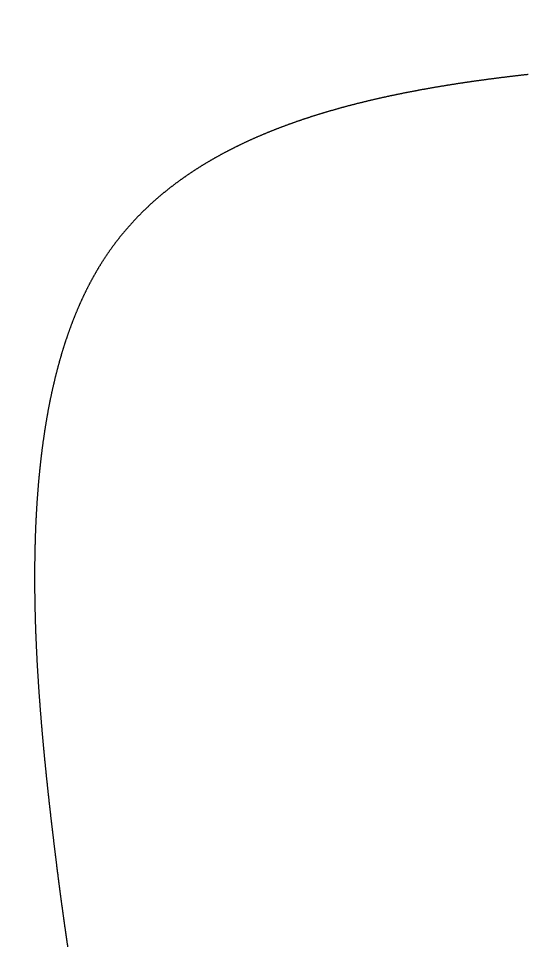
# Model space of a CAD drawing. Header units: millimetres. Extents: x 88 to 97873, y 32 to 55088.
# Drawn here: x 48951.862 to 48953.727, y 5020.804 to 5024.207 of the extents above; entities that cross this region are included whole.
import ezdxf

# ---------------------------------------------------------------- set-up
doc = ezdxf.new("R2010")
doc.units = ezdxf.units.MM
doc.header["$LTSCALE"] = 0.3

msp = doc.modelspace()

# ---------------------------------------------------------------- linework, layer by layer
msp.add_lwpolyline([(48953.7294, 5024.0016), (48953.7271, 5024.0013), (48953.7248, 5024.0011), (48953.7225, 5024.0008), (48953.7201, 5024.0006), (48953.7178, 5024.0003), (48953.7155, 5024), (48953.7132, 5023.9998), (48953.7109, 5023.9995), (48953.7085, 5023.9992), (48953.7062, 5023.999), (48953.7039, 5023.9987), (48953.7016, 5023.9985), (48953.6993, 5023.9982), (48953.697, 5023.9979), (48953.6946, 5023.9977), (48953.6923, 5023.9974), (48953.69, 5023.9971), (48953.6877, 5023.9968), (48953.6854, 5023.9966), (48953.6831, 5023.9963), (48953.6808, 5023.996), (48953.6784, 5023.9958), (48953.6761, 5023.9955), (48953.6738, 5023.9952), (48953.6715, 5023.9949), (48953.6692, 5023.9947), (48953.6669, 5023.9944), (48953.6646, 5023.9941), (48953.6623, 5023.9938), (48953.66, 5023.9936), (48953.6577, 5023.9933), (48953.6554, 5023.993), (48953.6531, 5023.9927), (48953.6507, 5023.9924), (48953.6484, 5023.9922), (48953.6461, 5023.9919), (48953.6438, 5023.9916), (48953.6415, 5023.9913), (48953.6392, 5023.991), (48953.6369, 5023.9907), (48953.6346, 5023.9905), (48953.6323, 5023.9902), (48953.63, 5023.9899), (48953.6277, 5023.9896), (48953.6254, 5023.9893), (48953.6231, 5023.989), (48953.6208, 5023.9887), (48953.6185, 5023.9884), (48953.6162, 5023.9881), (48953.6139, 5023.9878), (48953.6117, 5023.9875), (48953.6094, 5023.9873), (48953.6071, 5023.987), (48953.6048, 5023.9867), (48953.6025, 5023.9864), (48953.6002, 5023.9861), (48953.5979, 5023.9858), (48953.5956, 5023.9855), (48953.5933, 5023.9852), (48953.591, 5023.9849), (48953.5887, 5023.9846), (48953.5865, 5023.9843), (48953.5842, 5023.984), (48953.5819, 5023.9837), (48953.5796, 5023.9834), (48953.5773, 5023.983), (48953.575, 5023.9827), (48953.5727, 5023.9824), (48953.5705, 5023.9821), (48953.5682, 5023.9818), (48953.5659, 5023.9815), (48953.5636, 5023.9812), (48953.5613, 5023.9809), (48953.559, 5023.9806), (48953.5568, 5023.9803), (48953.5545, 5023.9799), (48953.5522, 5023.9796), (48953.5499, 5023.9793), (48953.5477, 5023.979), (48953.5454, 5023.9787), (48953.5431, 5023.9784), (48953.5408, 5023.978), (48953.5386, 5023.9777), (48953.5363, 5023.9774), (48953.534, 5023.9771), (48953.5317, 5023.9768), (48953.5295, 5023.9764), (48953.5272, 5023.9761), (48953.5249, 5023.9758), (48953.5227, 5023.9755), (48953.5204, 5023.9751), (48953.5181, 5023.9748), (48953.5159, 5023.9745), (48953.5136, 5023.9742), (48953.5113, 5023.9738), (48953.5091, 5023.9735), (48953.5068, 5023.9732), (48953.5045, 5023.9728), (48953.5023, 5023.9725), (48953.5, 5023.9722), (48953.4978, 5023.9718), (48953.4955, 5023.9715), (48953.4932, 5023.9712), (48953.491, 5023.9708), (48953.4887, 5023.9705), (48953.4865, 5023.9701), (48953.4842, 5023.9698), (48953.482, 5023.9695), (48953.4797, 5023.9691), (48953.4774, 5023.9688), (48953.4752, 5023.9684), (48953.4729, 5023.9681), (48953.4707, 5023.9677), (48953.4684, 5023.9674), (48953.4662, 5023.967), (48953.4639, 5023.9667), (48953.4617, 5023.9663), (48953.4594, 5023.966), (48953.4572, 5023.9656), (48953.4549, 5023.9653), (48953.4527, 5023.9649), (48953.4505, 5023.9646), (48953.4482, 5023.9642), (48953.446, 5023.9639), (48953.4437, 5023.9635), (48953.4415, 5023.9632), (48953.4392, 5023.9628), (48953.437, 5023.9624), (48953.4348, 5023.9621), (48953.4325, 5023.9617), (48953.4303, 5023.9614), (48953.4281, 5023.961), (48953.4258, 5023.9606), (48953.4236, 5023.9603), (48953.4214, 5023.9599), (48953.4191, 5023.9595), (48953.4169, 5023.9592), (48953.4147, 5023.9588), (48953.4124, 5023.9584), (48953.4102, 5023.9581), (48953.408, 5023.9577), (48953.4057, 5023.9573), (48953.4035, 5023.9569), (48953.4013, 5023.9566), (48953.3991, 5023.9562), (48953.3968, 5023.9558), (48953.3946, 5023.9554), (48953.3924, 5023.9551), (48953.3902, 5023.9547), (48953.3879, 5023.9543), (48953.3857, 5023.9539), (48953.3835, 5023.9535), (48953.3813, 5023.9532), (48953.3791, 5023.9528), (48953.3768, 5023.9524), (48953.3746, 5023.952), (48953.3724, 5023.9516), (48953.3702, 5023.9512), (48953.368, 5023.9508), (48953.3658, 5023.9504), (48953.3636, 5023.9501), (48953.3614, 5023.9497), (48953.3591, 5023.9493), (48953.3569, 5023.9489), (48953.3547, 5023.9485), (48953.3525, 5023.9481), (48953.3503, 5023.9477), (48953.3481, 5023.9473), (48953.3459, 5023.9469), (48953.3437, 5023.9465), (48953.3415, 5023.9461), (48953.3393, 5023.9457), (48953.3371, 5023.9453), (48953.3349, 5023.9449), (48953.3327, 5023.9445), (48953.3305, 5023.9441), (48953.3283, 5023.9437), (48953.3261, 5023.9432), (48953.3239, 5023.9428), (48953.3217, 5023.9424), (48953.3195, 5023.942), (48953.3173, 5023.9416), (48953.3151, 5023.9412), (48953.3129, 5023.9408), (48953.3107, 5023.9404), (48953.3086, 5023.9399), (48953.3064, 5023.9395), (48953.3042, 5023.9391), (48953.302, 5023.9387), (48953.2998, 5023.9383), (48953.2976, 5023.9378), (48953.2954, 5023.9374), (48953.2933, 5023.937), (48953.2911, 5023.9366), (48953.2889, 5023.9361), (48953.2867, 5023.9357), (48953.2845, 5023.9353), (48953.2824, 5023.9349), (48953.2802, 5023.9344), (48953.278, 5023.934), (48953.2758, 5023.9336), (48953.2737, 5023.9331), (48953.2715, 5023.9327), (48953.2693, 5023.9323), (48953.2672, 5023.9318), (48953.265, 5023.9314), (48953.2628, 5023.9309), (48953.2606, 5023.9305), (48953.2585, 5023.9301), (48953.2563, 5023.9296), (48953.2541, 5023.9292), (48953.252, 5023.9287), (48953.2498, 5023.9283), (48953.2477, 5023.9278), (48953.2455, 5023.9274), (48953.2433, 5023.9269), (48953.2412, 5023.9265), (48953.239, 5023.926), (48953.2369, 5023.9256), (48953.2347, 5023.9251), (48953.2326, 5023.9247), (48953.2304, 5023.9242), (48953.2283, 5023.9238), (48953.2261, 5023.9233), (48953.2239, 5023.9229), (48953.2218, 5023.9224), (48953.2197, 5023.9219), (48953.2175, 5023.9215), (48953.2154, 5023.921), (48953.2132, 5023.9205), (48953.2111, 5023.9201), (48953.2089, 5023.9196), (48953.2068, 5023.9191), (48953.2046, 5023.9187), (48953.2025, 5023.9182), (48953.2004, 5023.9177), (48953.1982, 5023.9173), (48953.1961, 5023.9168), (48953.194, 5023.9163), (48953.1918, 5023.9158), (48953.1897, 5023.9154), (48953.1876, 5023.9149), (48953.1854, 5023.9144), (48953.1833, 5023.9139), (48953.1812, 5023.9134), (48953.179, 5023.913), (48953.1769, 5023.9125), (48953.1748, 5023.912), (48953.1727, 5023.9115), (48953.1705, 5023.911), (48953.1684, 5023.9105), (48953.1663, 5023.91), (48953.1642, 5023.9095), (48953.162, 5023.909), (48953.1599, 5023.9086), (48953.1578, 5023.9081), (48953.1557, 5023.9076), (48953.1536, 5023.9071), (48953.1515, 5023.9066), (48953.1494, 5023.9061), (48953.1472, 5023.9056), (48953.1451, 5023.9051), (48953.143, 5023.9046), (48953.1409, 5023.9041), (48953.1388, 5023.9035), (48953.1367, 5023.903), (48953.1346, 5023.9025), (48953.1325, 5023.902), (48953.1304, 5023.9015), (48953.1283, 5023.901), (48953.1262, 5023.9005), (48953.1241, 5023.9), (48953.122, 5023.8995), (48953.1199, 5023.8989), (48953.1178, 5023.8984), (48953.1157, 5023.8979), (48953.1136, 5023.8974), (48953.1115, 5023.8969), (48953.1094, 5023.8963), (48953.1073, 5023.8958), (48953.1053, 5023.8953), (48953.1032, 5023.8948), (48953.1011, 5023.8942), (48953.099, 5023.8937), (48953.0969, 5023.8932), (48953.0948, 5023.8926), (48953.0927, 5023.8921), (48953.0907, 5023.8916), (48953.0886, 5023.891), (48953.0865, 5023.8905), (48953.0844, 5023.89), (48953.0824, 5023.8894), (48953.0803, 5023.8889), (48953.0782, 5023.8883), (48953.0761, 5023.8878), (48953.0741, 5023.8873), (48953.072, 5023.8867), (48953.0699, 5023.8862), (48953.0679, 5023.8856), (48953.0658, 5023.8851), (48953.0637, 5023.8845), (48953.0617, 5023.884), (48953.0596, 5023.8834), (48953.0575, 5023.8829), (48953.0555, 5023.8823), (48953.0534, 5023.8817), (48953.0514, 5023.8812), (48953.0493, 5023.8806), (48953.0473, 5023.8801), (48953.0452, 5023.8795), (48953.0431, 5023.8789), (48953.0411, 5023.8784), (48953.039, 5023.8778), (48953.037, 5023.8772), (48953.0349, 5023.8767), (48953.0329, 5023.8761), (48953.0309, 5023.8755), (48953.0288, 5023.875), (48953.0268, 5023.8744), (48953.0247, 5023.8738), (48953.0227, 5023.8732), (48953.0207, 5023.8727), (48953.0186, 5023.8721), (48953.0166, 5023.8715), (48953.0145, 5023.8709), (48953.0125, 5023.8703), (48953.0105, 5023.8697), (48953.0084, 5023.8692), (48953.0064, 5023.8686), (48953.0044, 5023.868), (48953.0024, 5023.8674), (48953.0003, 5023.8668), (48952.9983, 5023.8662), (48952.9963, 5023.8656), (48952.9943, 5023.865), (48952.9922, 5023.8644), (48952.9902, 5023.8638), (48952.9882, 5023.8632), (48952.9862, 5023.8626), (48952.9842, 5023.862), (48952.9822, 5023.8614), (48952.9801, 5023.8608), (48952.9781, 5023.8602), (48952.9761, 5023.8596), (48952.9741, 5023.859), (48952.9721, 5023.8584), (48952.9701, 5023.8578), (48952.9681, 5023.8572), (48952.9661, 5023.8565), (48952.9641, 5023.8559), (48952.9621, 5023.8553), (48952.9601, 5023.8547), (48952.9581, 5023.8541), (48952.9561, 5023.8534), (48952.9541, 5023.8528), (48952.9521, 5023.8522), (48952.9501, 5023.8516), (48952.9481, 5023.8509), (48952.9461, 5023.8503), (48952.9441, 5023.8497), (48952.9422, 5023.8491), (48952.9402, 5023.8484), (48952.9382, 5023.8478), (48952.9362, 5023.8471), (48952.9342, 5023.8465), (48952.9322, 5023.8459), (48952.9303, 5023.8452), (48952.9283, 5023.8446), (48952.9263, 5023.844), (48952.9243, 5023.8433), (48952.9224, 5023.8427), (48952.9204, 5023.842), (48952.9184, 5023.8414), (48952.9164, 5023.8407), (48952.9145, 5023.8401), (48952.9125, 5023.8394), (48952.9105, 5023.8388), (48952.9086, 5023.8381), (48952.9066, 5023.8374), (48952.9047, 5023.8368), (48952.9027, 5023.8361), (48952.9007, 5023.8355), (48952.8988, 5023.8348), (48952.8968, 5023.8341), (48952.8949, 5023.8335), (48952.8929, 5023.8328), (48952.891, 5023.8321), (48952.889, 5023.8315), (48952.8871, 5023.8308), (48952.8851, 5023.8301), (48952.8832, 5023.8294), (48952.8812, 5023.8288), (48952.8793, 5023.8281), (48952.8773, 5023.8274), (48952.8754, 5023.8267), (48952.8735, 5023.8261), (48952.8715, 5023.8254), (48952.8696, 5023.8247), (48952.8677, 5023.824), (48952.8657, 5023.8233), (48952.8638, 5023.8226), (48952.8619, 5023.8219), (48952.8599, 5023.8212), (48952.858, 5023.8205), (48952.8561, 5023.8199), (48952.8542, 5023.8192), (48952.8522, 5023.8185), (48952.8503, 5023.8178), (48952.8484, 5023.8171), (48952.8465, 5023.8164), (48952.8446, 5023.8157), (48952.8426, 5023.8149), (48952.8407, 5023.8142), (48952.8388, 5023.8135), (48952.8369, 5023.8128), (48952.835, 5023.8121), (48952.8331, 5023.8114), (48952.8312, 5023.8107), (48952.8293, 5023.81), (48952.8274, 5023.8092), (48952.8255, 5023.8085), (48952.8236, 5023.8078), (48952.8217, 5023.8071), (48952.8198, 5023.8064), (48952.8179, 5023.8056), (48952.816, 5023.8049), (48952.8141, 5023.8042), (48952.8122, 5023.8034), (48952.8103, 5023.8027), (48952.8084, 5023.802), (48952.8065, 5023.8012), (48952.8047, 5023.8005), (48952.8028, 5023.7998), (48952.8009, 5023.799), (48952.799, 5023.7983), (48952.7971, 5023.7976), (48952.7953, 5023.7968), (48952.7934, 5023.7961), (48952.7915, 5023.7953), (48952.7896, 5023.7946), (48952.7878, 5023.7938), (48952.7859, 5023.7931), (48952.784, 5023.7923), (48952.7822, 5023.7916), (48952.7803, 5023.7908), (48952.7784, 5023.79), (48952.7766, 5023.7893), (48952.7747, 5023.7885), (48952.7728, 5023.7878), (48952.771, 5023.787), (48952.7691, 5023.7862), (48952.7673, 5023.7855), (48952.7654, 5023.7847), (48952.7636, 5023.7839), (48952.7617, 5023.7831), (48952.7599, 5023.7824), (48952.758, 5023.7816), (48952.7562, 5023.7808), (48952.7543, 5023.78), (48952.7525, 5023.7793), (48952.7507, 5023.7785), (48952.7488, 5023.7777), (48952.747, 5023.7769), (48952.7452, 5023.7761), (48952.7433, 5023.7753), (48952.7415, 5023.7745), (48952.7397, 5023.7738), (48952.7378, 5023.773), (48952.736, 5023.7722), (48952.7342, 5023.7714), (48952.7324, 5023.7706), (48952.7305, 5023.7698), (48952.7287, 5023.769), (48952.7269, 5023.7682), (48952.7251, 5023.7674), (48952.7233, 5023.7666), (48952.7215, 5023.7657), (48952.7196, 5023.7649), (48952.7178, 5023.7641), (48952.716, 5023.7633), (48952.7142, 5023.7625), (48952.7124, 5023.7617), (48952.7106, 5023.7609), (48952.7088, 5023.76), (48952.707, 5023.7592), (48952.7052, 5023.7584), (48952.7034, 5023.7576), (48952.7016, 5023.7567), (48952.6998, 5023.7559), (48952.698, 5023.7551), (48952.6962, 5023.7543), (48952.6944, 5023.7534), (48952.6927, 5023.7526), (48952.6909, 5023.7518), (48952.6891, 5023.7509), (48952.6873, 5023.7501), (48952.6855, 5023.7492), (48952.6837, 5023.7484), (48952.682, 5023.7475), (48952.6802, 5023.7467), (48952.6784, 5023.7459), (48952.6766, 5023.745), (48952.6749, 5023.7441), (48952.6731, 5023.7433), (48952.6713, 5023.7424), (48952.6696, 5023.7416), (48952.6678, 5023.7407), (48952.666, 5023.7399), (48952.6643, 5023.739), (48952.6625, 5023.7381), (48952.6608, 5023.7373), (48952.659, 5023.7364), (48952.6573, 5023.7355), (48952.6555, 5023.7347), (48952.6538, 5023.7338), (48952.652, 5023.7329), (48952.6503, 5023.732), (48952.6485, 5023.7312), (48952.6468, 5023.7303), (48952.645, 5023.7294), (48952.6433, 5023.7285), (48952.6416, 5023.7276), (48952.6398, 5023.7268), (48952.6381, 5023.7259), (48952.6364, 5023.725), (48952.6346, 5023.7241), (48952.6329, 5023.7232), (48952.6312, 5023.7223), (48952.6294, 5023.7214), (48952.6277, 5023.7205), (48952.626, 5023.7196), (48952.6243, 5023.7187), (48952.6226, 5023.7178), (48952.6208, 5023.7169), (48952.6191, 5023.716), (48952.6174, 5023.7151), (48952.6157, 5023.7142), (48952.614, 5023.7133), (48952.6123, 5023.7123), (48952.6106, 5023.7114), (48952.6089, 5023.7105), (48952.6072, 5023.7096), (48952.6055, 5023.7087), (48952.6038, 5023.7078), (48952.6021, 5023.7068), (48952.6004, 5023.7059), (48952.5987, 5023.705), (48952.597, 5023.704), (48952.5953, 5023.7031), (48952.5936, 5023.7022), (48952.5919, 5023.7012), (48952.5902, 5023.7003), (48952.5886, 5023.6994), (48952.5869, 5023.6984), (48952.5852, 5023.6975), (48952.5835, 5023.6965), (48952.5818, 5023.6956), (48952.5802, 5023.6946), (48952.5785, 5023.6937), (48952.5768, 5023.6927), (48952.5752, 5023.6918), (48952.5735, 5023.6908), (48952.5718, 5023.6899), (48952.5702, 5023.6889), (48952.5685, 5023.688), (48952.5668, 5023.687), (48952.5652, 5023.686), (48952.5635, 5023.6851), (48952.5619, 5023.6841), (48952.5602, 5023.6831), (48952.5586, 5023.6822), (48952.5569, 5023.6812), (48952.5553, 5023.6802), (48952.5536, 5023.6792), (48952.552, 5023.6783), (48952.5504, 5023.6773), (48952.5487, 5023.6763), (48952.5471, 5023.6753), (48952.5454, 5023.6743), (48952.5438, 5023.6733), (48952.5422, 5023.6723), (48952.5406, 5023.6714), (48952.5389, 5023.6704), (48952.5373, 5023.6694), (48952.5357, 5023.6684), (48952.5341, 5023.6674), (48952.5324, 5023.6664), (48952.5308, 5023.6654), (48952.5292, 5023.6644), (48952.5276, 5023.6633), (48952.526, 5023.6623), (48952.5244, 5023.6613), (48952.5228, 5023.6603), (48952.5212, 5023.6593), (48952.5195, 5023.6583), (48952.5179, 5023.6573), (48952.5163, 5023.6562), (48952.5147, 5023.6552), (48952.5132, 5023.6542), (48952.5116, 5023.6532), (48952.51, 5023.6522), (48952.5084, 5023.6511), (48952.5068, 5023.6501), (48952.5052, 5023.6491), (48952.5036, 5023.648), (48952.502, 5023.647), (48952.5004, 5023.6459), (48952.4989, 5023.6449), (48952.4973, 5023.6439), (48952.4957, 5023.6428), (48952.4941, 5023.6418), (48952.4926, 5023.6407), (48952.491, 5023.6397), (48952.4894, 5023.6386), (48952.4879, 5023.6376), (48952.4863, 5023.6365), (48952.4847, 5023.6355), (48952.4832, 5023.6344), (48952.4816, 5023.6333), (48952.4801, 5023.6323), (48952.4785, 5023.6312), (48952.477, 5023.6301), (48952.4754, 5023.6291), (48952.4739, 5023.628), (48952.4723, 5023.6269), (48952.4708, 5023.6258), (48952.4692, 5023.6248), (48952.4677, 5023.6237), (48952.4662, 5023.6226), (48952.4646, 5023.6215), (48952.4631, 5023.6204), (48952.4616, 5023.6193), (48952.46, 5023.6183), (48952.4585, 5023.6172), (48952.457, 5023.6161), (48952.4554, 5023.615), (48952.4539, 5023.6139), (48952.4524, 5023.6128), (48952.4509, 5023.6117), (48952.4494, 5023.6106), (48952.4479, 5023.6095), (48952.4463, 5023.6084), (48952.4448, 5023.6073), (48952.4433, 5023.6061), (48952.4418, 5023.605), (48952.4403, 5023.6039), (48952.4388, 5023.6028), (48952.4373, 5023.6017), (48952.4358, 5023.6006), (48952.4343, 5023.5994), (48952.4328, 5023.5983), (48952.4313, 5023.5972), (48952.4298, 5023.5961), (48952.4284, 5023.5949), (48952.4269, 5023.5938), (48952.4254, 5023.5927), (48952.4239, 5023.5915), (48952.4224, 5023.5904), (48952.421, 5023.5892), (48952.4195, 5023.5881), (48952.418, 5023.587), (48952.4165, 5023.5858), (48952.4151, 5023.5847), (48952.4136, 5023.5835), (48952.4121, 5023.5824), (48952.4107, 5023.5812), (48952.4092, 5023.58), (48952.4078, 5023.5789), (48952.4063, 5023.5777), (48952.4048, 5023.5766), (48952.4034, 5023.5754), (48952.4019, 5023.5742), (48952.4005, 5023.5731), (48952.399, 5023.5719), (48952.3976, 5023.5707), (48952.3962, 5023.5695), (48952.3947, 5023.5684), (48952.3933, 5023.5672), (48952.3919, 5023.566), (48952.3904, 5023.5648), (48952.389, 5023.5636), (48952.3876, 5023.5624), (48952.3861, 5023.5613), (48952.3847, 5023.5601), (48952.3833, 5023.5589), (48952.3819, 5023.5577), (48952.3804, 5023.5565), (48952.379, 5023.5553), (48952.3776, 5023.5541), (48952.3762, 5023.5529), (48952.3748, 5023.5517), (48952.3734, 5023.5504), (48952.372, 5023.5492), (48952.3706, 5023.548), (48952.3692, 5023.5468), (48952.3678, 5023.5456), (48952.3664, 5023.5444), (48952.365, 5023.5432), (48952.3636, 5023.5419), (48952.3622, 5023.5407), (48952.3608, 5023.5395), (48952.3594, 5023.5382), (48952.358, 5023.537), (48952.3567, 5023.5358), (48952.3553, 5023.5345), (48952.3539, 5023.5333), (48952.3525, 5023.5321), (48952.3512, 5023.5308), (48952.3498, 5023.5296), (48952.3484, 5023.5283), (48952.3471, 5023.5271), (48952.3457, 5023.5258), (48952.3443, 5023.5246), (48952.343, 5023.5233), (48952.3416, 5023.5221), (48952.3403, 5023.5208), (48952.3389, 5023.5196), (48952.3376, 5023.5183), (48952.3362, 5023.517), (48952.3349, 5023.5158), (48952.3335, 5023.5145), (48952.3322, 5023.5132), (48952.3308, 5023.5119), (48952.3295, 5023.5107), (48952.3282, 5023.5094), (48952.3268, 5023.5081), (48952.3255, 5023.5068), (48952.3242, 5023.5055), (48952.3228, 5023.5043), (48952.3215, 5023.503), (48952.3202, 5023.5017), (48952.3189, 5023.5004), (48952.3176, 5023.4991), (48952.3162, 5023.4978), (48952.3149, 5023.4965), (48952.3136, 5023.4952), (48952.3123, 5023.4939), (48952.311, 5023.4926), (48952.3097, 5023.4913), (48952.3084, 5023.49), (48952.3071, 5023.4886), (48952.3058, 5023.4873), (48952.3045, 5023.486), (48952.3032, 5023.4847), (48952.3019, 5023.4834), (48952.3006, 5023.482), (48952.2993, 5023.4807), (48952.2981, 5023.4794), (48952.2968, 5023.4781), (48952.2955, 5023.4767), (48952.2942, 5023.4754), (48952.2929, 5023.4741), (48952.2917, 5023.4727), (48952.2904, 5023.4714), (48952.2891, 5023.47), (48952.2879, 5023.4687), (48952.2866, 5023.4673), (48952.2854, 5023.466), (48952.2841, 5023.4646), (48952.2828, 5023.4633), (48952.2816, 5023.4619), (48952.2803, 5023.4606), (48952.2791, 5023.4592), (48952.2778, 5023.4578), (48952.2766, 5023.4565), (48952.2753, 5023.4551), (48952.2741, 5023.4537), (48952.2729, 5023.4524), (48952.2716, 5023.451), (48952.2704, 5023.4496), (48952.2692, 5023.4482), (48952.2679, 5023.4468), (48952.2667, 5023.4455), (48952.2655, 5023.4441), (48952.2643, 5023.4427), (48952.2631, 5023.4413), (48952.2618, 5023.4399), (48952.2606, 5023.4385), (48952.2594, 5023.4371), (48952.2582, 5023.4357), (48952.257, 5023.4343), (48952.2558, 5023.4329), (48952.2546, 5023.4315), (48952.2534, 5023.4301), (48952.2522, 5023.4287), (48952.251, 5023.4273), (48952.2498, 5023.4258), (48952.2486, 5023.4244), (48952.2474, 5023.423), (48952.2462, 5023.4216), (48952.2451, 5023.4202), (48952.2439, 5023.4187), (48952.2427, 5023.4173), (48952.2415, 5023.4159), (48952.2403, 5023.4144), (48952.2392, 5023.413), (48952.238, 5023.4116), (48952.2368, 5023.4101), (48952.2357, 5023.4087), (48952.2345, 5023.4072), (48952.2333, 5023.4058), (48952.2322, 5023.4043), (48952.231, 5023.4029), (48952.2299, 5023.4014), (48952.2287, 5023.4), (48952.2276, 5023.3985), (48952.2264, 5023.3971), (48952.2253, 5023.3956), (48952.2242, 5023.3941), (48952.223, 5023.3927), (48952.2219, 5023.3912), (48952.2208, 5023.3897), (48952.2196, 5023.3882), (48952.2185, 5023.3868), (48952.2174, 5023.3853), (48952.2162, 5023.3838), (48952.2151, 5023.3823), (48952.214, 5023.3808), (48952.2129, 5023.3793), (48952.2118, 5023.3778), (48952.2107, 5023.3764), (48952.2096, 5023.3749), (48952.2085, 5023.3734), (48952.2073, 5023.3719), (48952.2062, 5023.3704), (48952.2051, 5023.3688), (48952.2041, 5023.3673), (48952.203, 5023.3658), (48952.2019, 5023.3643), (48952.2008, 5023.3628), (48952.1997, 5023.3613), (48952.1986, 5023.3598), (48952.1975, 5023.3582), (48952.1964, 5023.3567), (48952.1954, 5023.3552), (48952.1943, 5023.3537), (48952.1932, 5023.3521), (48952.1922, 5023.3506), (48952.1911, 5023.3491), (48952.19, 5023.3475), (48952.189, 5023.346), (48952.1879, 5023.3444), (48952.1868, 5023.3429), (48952.1858, 5023.3413), (48952.1847, 5023.3398), (48952.1837, 5023.3382), (48952.1826, 5023.3367), (48952.1816, 5023.3351), (48952.1806, 5023.3336), (48952.1795, 5023.332), (48952.1785, 5023.3304), (48952.1775, 5023.3289), (48952.1764, 5023.3273), (48952.1754, 5023.3257), (48952.1744, 5023.3241), (48952.1733, 5023.3226), (48952.1723, 5023.321), (48952.1713, 5023.3194), (48952.1703, 5023.3178), (48952.1693, 5023.3162), (48952.1683, 5023.3146), (48952.1673, 5023.3131), (48952.1662, 5023.3115), (48952.1652, 5023.3099), (48952.1642, 5023.3083), (48952.1632, 5023.3067), (48952.1622, 5023.3051), (48952.1612, 5023.3035), (48952.1603, 5023.3018), (48952.1593, 5023.3002), (48952.1583, 5023.2986), (48952.1573, 5023.297), (48952.1563, 5023.2954), (48952.1553, 5023.2938), (48952.1544, 5023.2921), (48952.1534, 5023.2905), (48952.1524, 5023.2889), (48952.1514, 5023.2873), (48952.1505, 5023.2856), (48952.1495, 5023.284), (48952.1486, 5023.2824), (48952.1476, 5023.2807), (48952.1466, 5023.2791), (48952.1457, 5023.2774), (48952.1447, 5023.2758), (48952.1438, 5023.2742), (48952.1428, 5023.2725), (48952.1419, 5023.2709), (48952.1409, 5023.2692), (48952.14, 5023.2675), (48952.1391, 5023.2659), (48952.1381, 5023.2642), (48952.1372, 5023.2626), (48952.1363, 5023.2609), (48952.1353, 5023.2592), (48952.1344, 5023.2576), (48952.1335, 5023.2559), (48952.1326, 5023.2542), (48952.1316, 5023.2525), (48952.1307, 5023.2509), (48952.1298, 5023.2492), (48952.1289, 5023.2475), (48952.128, 5023.2458), (48952.1271, 5023.2441), (48952.1262, 5023.2424), (48952.1253, 5023.2407), (48952.1244, 5023.2391), (48952.1235, 5023.2374), (48952.1226, 5023.2357), (48952.1217, 5023.234), (48952.1208, 5023.2323), (48952.1199, 5023.2306), (48952.119, 5023.2288), (48952.1182, 5023.2271), (48952.1173, 5023.2254), (48952.1164, 5023.2237), (48952.1155, 5023.222), (48952.1146, 5023.2203), (48952.1138, 5023.2186), (48952.1129, 5023.2168), (48952.112, 5023.2151), (48952.1112, 5023.2134), (48952.1103, 5023.2117), (48952.1095, 5023.2099), (48952.1086, 5023.2082), (48952.1077, 5023.2065), (48952.1069, 5023.2047), (48952.106, 5023.203), (48952.1052, 5023.2013), (48952.1044, 5023.1995), (48952.1035, 5023.1978), (48952.1027, 5023.196), (48952.1018, 5023.1943), (48952.101, 5023.1925), (48952.1002, 5023.1908), (48952.0993, 5023.189), (48952.0985, 5023.1873), (48952.0977, 5023.1855), (48952.0968, 5023.1837), (48952.096, 5023.182), (48952.0952, 5023.1802), (48952.0944, 5023.1784), (48952.0936, 5023.1767), (48952.0928, 5023.1749), (48952.0919, 5023.1731), (48952.0911, 5023.1713), (48952.0903, 5023.1696), (48952.0895, 5023.1678), (48952.0887, 5023.166), (48952.0879, 5023.1642), (48952.0871, 5023.1624), (48952.0863, 5023.1606), (48952.0855, 5023.1589), (48952.0847, 5023.1571), (48952.084, 5023.1553), (48952.0832, 5023.1535), (48952.0824, 5023.1517), (48952.0816, 5023.1499), (48952.0808, 5023.1481), (48952.0801, 5023.1463), (48952.0793, 5023.1445), (48952.0785, 5023.1427), (48952.0777, 5023.1409), (48952.077, 5023.139), (48952.0762, 5023.1372), (48952.0754, 5023.1354), (48952.0747, 5023.1336), (48952.0739, 5023.1318), (48952.0732, 5023.13), (48952.0724, 5023.1281), (48952.0717, 5023.1263), (48952.0709, 5023.1245), (48952.0702, 5023.1226), (48952.0694, 5023.1208), (48952.0687, 5023.119), (48952.0679, 5023.1171), (48952.0672, 5023.1153), (48952.0665, 5023.1135), (48952.0657, 5023.1116), (48952.065, 5023.1098), (48952.0643, 5023.1079), (48952.0635, 5023.1061), (48952.0628, 5023.1043), (48952.0621, 5023.1024), (48952.0614, 5023.1006), (48952.0606, 5023.0987), (48952.0599, 5023.0968), (48952.0592, 5023.095), (48952.0585, 5023.0931), (48952.0578, 5023.0913), (48952.0571, 5023.0894), (48952.0564, 5023.0875), (48952.0557, 5023.0857), (48952.055, 5023.0838), (48952.0543, 5023.0819), (48952.0536, 5023.0801), (48952.0529, 5023.0782), (48952.0522, 5023.0763), (48952.0515, 5023.0744), (48952.0508, 5023.0726), (48952.0501, 5023.0707), (48952.0494, 5023.0688), (48952.0487, 5023.0669), (48952.0481, 5023.065), (48952.0474, 5023.0631), (48952.0467, 5023.0612), (48952.046, 5023.0593), (48952.0454, 5023.0575), (48952.0447, 5023.0556), (48952.044, 5023.0537), (48952.0434, 5023.0518), (48952.0427, 5023.0499), (48952.042, 5023.048), (48952.0414, 5023.0461), (48952.0407, 5023.0441), (48952.0401, 5023.0422), (48952.0394, 5023.0403), (48952.0387, 5023.0384), (48952.0381, 5023.0365), (48952.0375, 5023.0346), (48952.0368, 5023.0327), (48952.0362, 5023.0308), (48952.0355, 5023.0288), (48952.0349, 5023.0269), (48952.0343, 5023.025), (48952.0336, 5023.0231), (48952.033, 5023.0211), (48952.0324, 5023.0192), (48952.0317, 5023.0173), (48952.0311, 5023.0153), (48952.0305, 5023.0134), (48952.0299, 5023.0115), (48952.0292, 5023.0095), (48952.0286, 5023.0076), (48952.028, 5023.0057), (48952.0274, 5023.0037), (48952.0268, 5023.0018), (48952.0262, 5022.9998), (48952.0256, 5022.9979), (48952.025, 5022.9959), (48952.0244, 5022.994), (48952.0238, 5022.992), (48952.0232, 5022.9901), (48952.0226, 5022.9881), (48952.022, 5022.9862), (48952.0214, 5022.9842), (48952.0208, 5022.9822), (48952.0202, 5022.9803), (48952.0196, 5022.9783), (48952.019, 5022.9763), (48952.0184, 5022.9744), (48952.0179, 5022.9724), (48952.0173, 5022.9704), (48952.0167, 5022.9685), (48952.0161, 5022.9665), (48952.0155, 5022.9645), (48952.015, 5022.9625), (48952.0144, 5022.9606), (48952.0138, 5022.9586), (48952.0133, 5022.9566), (48952.0127, 5022.9546), (48952.0122, 5022.9526), (48952.0116, 5022.9506), (48952.011, 5022.9487), (48952.0105, 5022.9467), (48952.0099, 5022.9447), (48952.0094, 5022.9427), (48952.0088, 5022.9407), (48952.0083, 5022.9387), (48952.0077, 5022.9367), (48952.0072, 5022.9347), (48952.0067, 5022.9327), (48952.0061, 5022.9307), (48952.0056, 5022.9287), (48952.005, 5022.9267), (48952.0045, 5022.9247), (48952.004, 5022.9227), (48952.0034, 5022.9207), (48952.0029, 5022.9187), (48952.0024, 5022.9166), (48952.0019, 5022.9146), (48952.0014, 5022.9126), (48952.0008, 5022.9106), (48952.0003, 5022.9086), (48951.9998, 5022.9066), (48951.9993, 5022.9045), (48951.9988, 5022.9025), (48951.9983, 5022.9005), (48951.9978, 5022.8985), (48951.9972, 5022.8964), (48951.9967, 5022.8944), (48951.9962, 5022.8924), (48951.9957, 5022.8904), (48951.9952, 5022.8883), (48951.9947, 5022.8863), (48951.9943, 5022.8842), (48951.9938, 5022.8822), (48951.9933, 5022.8802), (48951.9928, 5022.8781), (48951.9923, 5022.8761), (48951.9918, 5022.874), (48951.9913, 5022.872), (48951.9908, 5022.87), (48951.9904, 5022.8679), (48951.9899, 5022.8659), (48951.9894, 5022.8638), (48951.9889, 5022.8618), (48951.9885, 5022.8597), (48951.988, 5022.8576), (48951.9875, 5022.8556), (48951.9871, 5022.8535), (48951.9866, 5022.8515), (48951.9861, 5022.8494), (48951.9857, 5022.8474), (48951.9852, 5022.8453), (48951.9848, 5022.8432), (48951.9843, 5022.8412), (48951.9838, 5022.8391), (48951.9834, 5022.837), (48951.9829, 5022.835), (48951.9825, 5022.8329), (48951.9821, 5022.8308), (48951.9816, 5022.8287), (48951.9812, 5022.8267), (48951.9807, 5022.8246), (48951.9803, 5022.8225), (48951.9799, 5022.8204), (48951.9794, 5022.8184), (48951.979, 5022.8163), (48951.9786, 5022.8142), (48951.9781, 5022.8121), (48951.9777, 5022.81), (48951.9773, 5022.8079), (48951.9768, 5022.8058), (48951.9764, 5022.8038), (48951.976, 5022.8017), (48951.9756, 5022.7996), (48951.9752, 5022.7975), (48951.9748, 5022.7954), (48951.9743, 5022.7933), (48951.9739, 5022.7912), (48951.9735, 5022.7891), (48951.9731, 5022.787), (48951.9727, 5022.7849), (48951.9723, 5022.7828), (48951.9719, 5022.7807), (48951.9715, 5022.7786), (48951.9711, 5022.7765), (48951.9707, 5022.7744), (48951.9703, 5022.7723), (48951.9699, 5022.7702), (48951.9695, 5022.768), (48951.9691, 5022.7659), (48951.9687, 5022.7638), (48951.9684, 5022.7617), (48951.968, 5022.7596), (48951.9676, 5022.7575), (48951.9672, 5022.7554), (48951.9668, 5022.7532), (48951.9665, 5022.7511), (48951.9661, 5022.749), (48951.9657, 5022.7469), (48951.9653, 5022.7448), (48951.965, 5022.7426), (48951.9646, 5022.7405), (48951.9642, 5022.7384), (48951.9639, 5022.7362), (48951.9635, 5022.7341), (48951.9631, 5022.732), (48951.9628, 5022.7299), (48951.9624, 5022.7277), (48951.9621, 5022.7256), (48951.9617, 5022.7234), (48951.9614, 5022.7213), (48951.961, 5022.7192), (48951.9607, 5022.717), (48951.9603, 5022.7149), (48951.96, 5022.7128), (48951.9596, 5022.7106), (48951.9593, 5022.7085), (48951.9589, 5022.7063), (48951.9586, 5022.7042), (48951.9582, 5022.702), (48951.9579, 5022.6999), (48951.9576, 5022.6977), (48951.9572, 5022.6956), (48951.9569, 5022.6934), (48951.9566, 5022.6913), (48951.9563, 5022.6891), (48951.9559, 5022.687), (48951.9556, 5022.6848), (48951.9553, 5022.6827), (48951.955, 5022.6805), (48951.9546, 5022.6783), (48951.9543, 5022.6762), (48951.954, 5022.674), (48951.9537, 5022.6719), (48951.9534, 5022.6697), (48951.9531, 5022.6675), (48951.9528, 5022.6654), (48951.9525, 5022.6632), (48951.9521, 5022.661), (48951.9518, 5022.6589), (48951.9515, 5022.6567), (48951.9512, 5022.6545), (48951.9509, 5022.6524), (48951.9506, 5022.6502), (48951.9503, 5022.648), (48951.95, 5022.6458), (48951.9498, 5022.6437), (48951.9495, 5022.6415), (48951.9492, 5022.6393), (48951.9489, 5022.6371), (48951.9486, 5022.635), (48951.9483, 5022.6328), (48951.948, 5022.6306), (48951.9477, 5022.6284), (48951.9475, 5022.6262), (48951.9472, 5022.624), (48951.9469, 5022.6219), (48951.9466, 5022.6197), (48951.9464, 5022.6175), (48951.9461, 5022.6153), (48951.9458, 5022.6131), (48951.9455, 5022.6109), (48951.9453, 5022.6087), (48951.945, 5022.6065), (48951.9448, 5022.6043), (48951.9445, 5022.6022), (48951.9442, 5022.6), (48951.944, 5022.5978), (48951.9437, 5022.5956), (48951.9435, 5022.5934), (48951.9432, 5022.5912), (48951.9429, 5022.589), (48951.9427, 5022.5868), (48951.9424, 5022.5846), (48951.9422, 5022.5824), (48951.9419, 5022.5802), (48951.9417, 5022.578), (48951.9415, 5022.5758), (48951.9412, 5022.5736), (48951.941, 5022.5714), (48951.9407, 5022.5691), (48951.9405, 5022.5669), (48951.9403, 5022.5647), (48951.94, 5022.5625), (48951.9398, 5022.5603), (48951.9396, 5022.5581), (48951.9393, 5022.5559), (48951.9391, 5022.5537), (48951.9389, 5022.5515), (48951.9386, 5022.5492), (48951.9384, 5022.547), (48951.9382, 5022.5448), (48951.938, 5022.5426), (48951.9378, 5022.5404), (48951.9375, 5022.5382), (48951.9373, 5022.5359), (48951.9371, 5022.5337), (48951.9369, 5022.5315), (48951.9367, 5022.5293), (48951.9365, 5022.5271), (48951.9363, 5022.5248), (48951.9361, 5022.5226), (48951.9359, 5022.5204), (48951.9356, 5022.5182), (48951.9354, 5022.5159), (48951.9352, 5022.5137), (48951.935, 5022.5115), (48951.9348, 5022.5092), (48951.9346, 5022.507), (48951.9345, 5022.5048), (48951.9343, 5022.5026), (48951.9341, 5022.5003), (48951.9339, 5022.4981), (48951.9337, 5022.4959), (48951.9335, 5022.4936), (48951.9333, 5022.4914), (48951.9331, 5022.4892), (48951.9329, 5022.4869), (48951.9328, 5022.4847), (48951.9326, 5022.4824), (48951.9324, 5022.4802), (48951.9322, 5022.478), (48951.932, 5022.4757), (48951.9319, 5022.4735), (48951.9317, 5022.4712), (48951.9315, 5022.469), (48951.9313, 5022.4668), (48951.9312, 5022.4645), (48951.931, 5022.4623), (48951.9308, 5022.46), (48951.9307, 5022.4578), (48951.9305, 5022.4555), (48951.9303, 5022.4533), (48951.9302, 5022.451), (48951.93, 5022.4488), (48951.9299, 5022.4466), (48951.9297, 5022.4443), (48951.9296, 5022.4421), (48951.9294, 5022.4398), (48951.9292, 5022.4376), (48951.9291, 5022.4353), (48951.9289, 5022.433), (48951.9288, 5022.4308), (48951.9287, 5022.4285), (48951.9285, 5022.4263), (48951.9284, 5022.424), (48951.9282, 5022.4218), (48951.9281, 5022.4195), (48951.9279, 5022.4173), (48951.9278, 5022.415), (48951.9277, 5022.4127), (48951.9275, 5022.4105), (48951.9274, 5022.4082), (48951.9273, 5022.406), (48951.9271, 5022.4037), (48951.927, 5022.4015), (48951.9269, 5022.3992), (48951.9267, 5022.3969), (48951.9266, 5022.3947), (48951.9265, 5022.3924), (48951.9264, 5022.3901), (48951.9262, 5022.3879), (48951.9261, 5022.3856), (48951.926, 5022.3833), (48951.9259, 5022.3811), (48951.9258, 5022.3788), (48951.9256, 5022.3765), (48951.9255, 5022.3743), (48951.9254, 5022.372), (48951.9253, 5022.3697), (48951.9252, 5022.3675), (48951.9251, 5022.3652), (48951.925, 5022.3629), (48951.9249, 5022.3607), (48951.9248, 5022.3584), (48951.9247, 5022.3561), (48951.9246, 5022.3538), (48951.9244, 5022.3516), (48951.9243, 5022.3493), (48951.9243, 5022.347), (48951.9242, 5022.3448), (48951.9241, 5022.3425), (48951.924, 5022.3402), (48951.9239, 5022.3379), (48951.9238, 5022.3357), (48951.9237, 5022.3334), (48951.9236, 5022.3311), (48951.9235, 5022.3288), (48951.9234, 5022.3265), (48951.9233, 5022.3243), (48951.9232, 5022.322), (48951.9232, 5022.3197), (48951.9231, 5022.3174), (48951.923, 5022.3152), (48951.9229, 5022.3129), (48951.9228, 5022.3106), (48951.9228, 5022.3083), (48951.9227, 5022.306), (48951.9226, 5022.3038), (48951.9225, 5022.3015), (48951.9225, 5022.2992), (48951.9224, 5022.2969), (48951.9223, 5022.2946), (48951.9223, 5022.2923), (48951.9222, 5022.2901), (48951.9221, 5022.2878), (48951.9221, 5022.2855), (48951.922, 5022.2832), (48951.9219, 5022.2809), (48951.9219, 5022.2786), (48951.9218, 5022.2763), (48951.9217, 5022.2741), (48951.9217, 5022.2718), (48951.9216, 5022.2695), (48951.9216, 5022.2672), (48951.9215, 5022.2649), (48951.9215, 5022.2626), (48951.9214, 5022.2603), (48951.9214, 5022.258), (48951.9213, 5022.2557), (48951.9213, 5022.2535), (48951.9212, 5022.2512), (48951.9212, 5022.2489), (48951.9211, 5022.2466), (48951.9211, 5022.2443), (48951.9211, 5022.242), (48951.921, 5022.2397), (48951.921, 5022.2374), (48951.9209, 5022.2351), (48951.9209, 5022.2328), (48951.9209, 5022.2305), (48951.9208, 5022.2282), (48951.9208, 5022.226), (48951.9208, 5022.2237), (48951.9207, 5022.2214), (48951.9207, 5022.2191), (48951.9207, 5022.2168), (48951.9206, 5022.2145), (48951.9206, 5022.2122), (48951.9206, 5022.2099), (48951.9206, 5022.2076), (48951.9205, 5022.2053), (48951.9205, 5022.203), (48951.9205, 5022.2007), (48951.9205, 5022.1984), (48951.9205, 5022.1961), (48951.9204, 5022.1938), (48951.9204, 5022.1915), (48951.9204, 5022.1892), (48951.9204, 5022.1869), (48951.9204, 5022.1846), (48951.9204, 5022.1823), (48951.9204, 5022.18), (48951.9203, 5022.1777), (48951.9203, 5022.1754), (48951.9203, 5022.1731), (48951.9203, 5022.1708), (48951.9203, 5022.1685), (48951.9203, 5022.1662), (48951.9203, 5022.1639), (48951.9203, 5022.1616), (48951.9203, 5022.1593), (48951.9203, 5022.157), (48951.9203, 5022.1547), (48951.9203, 5022.1524), (48951.9203, 5022.1501), (48951.9203, 5022.1478), (48951.9203, 5022.1455), (48951.9203, 5022.1432), (48951.9203, 5022.1409), (48951.9203, 5022.1386), (48951.9203, 5022.1363), (48951.9204, 5022.134), (48951.9204, 5022.1317), (48951.9204, 5022.1294), (48951.9204, 5022.1271), (48951.9204, 5022.1248), (48951.9204, 5022.1225), (48951.9204, 5022.1202), (48951.9205, 5022.1179), (48951.9205, 5022.1156), (48951.9205, 5022.1133), (48951.9205, 5022.111), (48951.9205, 5022.1087), (48951.9206, 5022.1064), (48951.9206, 5022.1041), (48951.9206, 5022.1018), (48951.9206, 5022.0995), (48951.9207, 5022.0972), (48951.9207, 5022.0949), (48951.9207, 5022.0926), (48951.9208, 5022.0903), (48951.9208, 5022.088), (48951.9208, 5022.0857), (48951.9209, 5022.0834), (48951.9209, 5022.0811), (48951.9209, 5022.0788), (48951.921, 5022.0765), (48951.921, 5022.0742), (48951.921, 5022.0719), (48951.9211, 5022.0696), (48951.9211, 5022.0673), (48951.9212, 5022.065), (48951.9212, 5022.0627), (48951.9212, 5022.0604), (48951.9213, 5022.0581), (48951.9213, 5022.0558), (48951.9214, 5022.0535), (48951.9214, 5022.0512), (48951.9215, 5022.0489), (48951.9215, 5022.0466), (48951.9216, 5022.0443), (48951.9216, 5022.0419), (48951.9217, 5022.0396), (48951.9217, 5022.0373), (48951.9218, 5022.035), (48951.9218, 5022.0327), (48951.9219, 5022.0304), (48951.922, 5022.0281), (48951.922, 5022.0258), (48951.9221, 5022.0235), (48951.9221, 5022.0212), (48951.9222, 5022.0189), (48951.9223, 5022.0166), (48951.9223, 5022.0143), (48951.9224, 5022.012), (48951.9224, 5022.0097), (48951.9225, 5022.0074), (48951.9226, 5022.0051), (48951.9226, 5022.0028), (48951.9227, 5022.0005), (48951.9228, 5021.9982), (48951.9228, 5021.9959), (48951.9229, 5021.9936), (48951.923, 5021.9913), (48951.9231, 5021.989), (48951.9231, 5021.9867), (48951.9232, 5021.9844), (48951.9233, 5021.9821), (48951.9234, 5021.9798), (48951.9234, 5021.9775), (48951.9235, 5021.9752), (48951.9236, 5021.9729), (48951.9237, 5021.9706), (48951.9238, 5021.9683), (48951.9238, 5021.966), (48951.9239, 5021.9637), (48951.924, 5021.9614), (48951.9241, 5021.9591), (48951.9242, 5021.9568), (48951.9243, 5021.9545), (48951.9243, 5021.9522), (48951.9244, 5021.9499), (48951.9245, 5021.9476), (48951.9246, 5021.9453), (48951.9247, 5021.943), (48951.9248, 5021.9407), (48951.9249, 5021.9384), (48951.925, 5021.9361), (48951.9251, 5021.9338), (48951.9252, 5021.9315), (48951.9253, 5021.9292), (48951.9254, 5021.9269), (48951.9255, 5021.9247), (48951.9256, 5021.9224), (48951.9257, 5021.9201), (48951.9258, 5021.9178), (48951.9259, 5021.9155), (48951.926, 5021.9132), (48951.9261, 5021.9109), (48951.9262, 5021.9086), (48951.9263, 5021.9063), (48951.9264, 5021.904), (48951.9265, 5021.9017), (48951.9266, 5021.8994), (48951.9267, 5021.8971), (48951.9268, 5021.8948), (48951.9269, 5021.8925), (48951.927, 5021.8903), (48951.9271, 5021.888), (48951.9272, 5021.8857), (48951.9273, 5021.8834), (48951.9275, 5021.8811), (48951.9276, 5021.8788), (48951.9277, 5021.8765), (48951.9278, 5021.8742), (48951.9279, 5021.8719), (48951.928, 5021.8696), (48951.9282, 5021.8674), (48951.9283, 5021.8651), (48951.9284, 5021.8628), (48951.9285, 5021.8605), (48951.9286, 5021.8582), (48951.9288, 5021.8559), (48951.9289, 5021.8536), (48951.929, 5021.8513), (48951.9291, 5021.8491), (48951.9292, 5021.8468), (48951.9294, 5021.8445), (48951.9295, 5021.8422), (48951.9296, 5021.8399), (48951.9297, 5021.8376), (48951.9299, 5021.8354), (48951.93, 5021.8331), (48951.9301, 5021.8308), (48951.9303, 5021.8285), (48951.9304, 5021.8262), (48951.9305, 5021.8239), (48951.9307, 5021.8217), (48951.9308, 5021.8194), (48951.9309, 5021.8171), (48951.9311, 5021.8148), (48951.9312, 5021.8125), (48951.9313, 5021.8103), (48951.9315, 5021.808), (48951.9316, 5021.8057), (48951.9317, 5021.8034), (48951.9319, 5021.8012), (48951.932, 5021.7989), (48951.9322, 5021.7966), (48951.9323, 5021.7943), (48951.9324, 5021.792), (48951.9326, 5021.7898), (48951.9327, 5021.7875), (48951.9329, 5021.7852), (48951.933, 5021.783), (48951.9332, 5021.7807), (48951.9333, 5021.7784), (48951.9335, 5021.7761), (48951.9336, 5021.7739), (48951.9338, 5021.7716), (48951.9339, 5021.7693), (48951.934, 5021.7671), (48951.9342, 5021.7648), (48951.9343, 5021.7625), (48951.9345, 5021.7602), (48951.9347, 5021.758), (48951.9348, 5021.7557), (48951.935, 5021.7534), (48951.9351, 5021.7512), (48951.9353, 5021.7489), (48951.9354, 5021.7466), (48951.9356, 5021.7444), (48951.9357, 5021.7421), (48951.9359, 5021.7399), (48951.936, 5021.7376), (48951.9362, 5021.7353), (48951.9364, 5021.7331), (48951.9365, 5021.7308), (48951.9367, 5021.7285), (48951.9368, 5021.7263), (48951.937, 5021.724), (48951.9372, 5021.7218), (48951.9373, 5021.7195), (48951.9375, 5021.7173), (48951.9377, 5021.715), (48951.9378, 5021.7127), (48951.938, 5021.7105), (48951.9382, 5021.7082), (48951.9383, 5021.706), (48951.9385, 5021.7037), (48951.9387, 5021.7015), (48951.9388, 5021.6992), (48951.939, 5021.697), (48951.9392, 5021.6947), (48951.9393, 5021.6925), (48951.9395, 5021.6902), (48951.9397, 5021.688), (48951.9398, 5021.6857), (48951.94, 5021.6835), (48951.9402, 5021.6812), (48951.9404, 5021.679), (48951.9405, 5021.6767), (48951.9407, 5021.6745), (48951.9409, 5021.6722), (48951.9411, 5021.67), (48951.9412, 5021.6677), (48951.9414, 5021.6655), (48951.9416, 5021.6633), (48951.9418, 5021.661), (48951.9419, 5021.6588), (48951.9421, 5021.6565), (48951.9423, 5021.6543), (48951.9425, 5021.6521), (48951.9427, 5021.6498), (48951.9428, 5021.6476), (48951.943, 5021.6453), (48951.9432, 5021.6431), (48951.9434, 5021.6409), (48951.9436, 5021.6386), (48951.9438, 5021.6364), (48951.9439, 5021.6342), (48951.9441, 5021.6319), (48951.9443, 5021.6297), (48951.9445, 5021.6275), (48951.9447, 5021.6252), (48951.9449, 5021.623), (48951.9451, 5021.6208), (48951.9452, 5021.6186), (48951.9454, 5021.6163), (48951.9456, 5021.6141), (48951.9458, 5021.6119), (48951.946, 5021.6097), (48951.9462, 5021.6074), (48951.9464, 5021.6052), (48951.9466, 5021.603), (48951.9468, 5021.6008), (48951.947, 5021.5985), (48951.9471, 5021.5963), (48951.9473, 5021.5941), (48951.9475, 5021.5919), (48951.9477, 5021.5897), (48951.9479, 5021.5874), (48951.9481, 5021.5852), (48951.9483, 5021.583), (48951.9485, 5021.5808), (48951.9487, 5021.5786), (48951.9489, 5021.5764), (48951.9491, 5021.5742), (48951.9493, 5021.572), (48951.9495, 5021.5697), (48951.9497, 5021.5675), (48951.9499, 5021.5653), (48951.9501, 5021.5631), (48951.9503, 5021.5609), (48951.9505, 5021.5587), (48951.9507, 5021.5565), (48951.9509, 5021.5543), (48951.9511, 5021.5521), (48951.9513, 5021.5499), (48951.9515, 5021.5477), (48951.9517, 5021.5455), (48951.9519, 5021.5433), (48951.9521, 5021.5411), (48951.9523, 5021.5389), (48951.9525, 5021.5367), (48951.9527, 5021.5345), (48951.9529, 5021.5323), (48951.9531, 5021.5301), (48951.9533, 5021.5279), (48951.9535, 5021.5257), (48951.9538, 5021.5235), (48951.954, 5021.5213), (48951.9542, 5021.5192), (48951.9544, 5021.517), (48951.9546, 5021.5148), (48951.9548, 5021.5126), (48951.955, 5021.5104), (48951.9552, 5021.5082), (48951.9554, 5021.506), (48951.9556, 5021.5039), (48951.9558, 5021.5017), (48951.9561, 5021.4995), (48951.9563, 5021.4973), (48951.9565, 5021.4951), (48951.9567, 5021.493), (48951.9569, 5021.4908), (48951.9571, 5021.4886), (48951.9573, 5021.4864), (48951.9575, 5021.4842), (48951.9578, 5021.4821), (48951.958, 5021.4799), (48951.9582, 5021.4777), (48951.9584, 5021.4756), (48951.9586, 5021.4734), (48951.9588, 5021.4712), (48951.9591, 5021.4691), (48951.9593, 5021.4669), (48951.9595, 5021.4647), (48951.9597, 5021.4626), (48951.9599, 5021.4604), (48951.9601, 5021.4582), (48951.9604, 5021.4561), (48951.9606, 5021.4539), (48951.9608, 5021.4518), (48951.961, 5021.4496), (48951.9612, 5021.4474), (48951.9615, 5021.4453), (48951.9617, 5021.4431), (48951.9619, 5021.441), (48951.9621, 5021.4388), (48951.9623, 5021.4367), (48951.9626, 5021.4345), (48951.9628, 5021.4324), (48951.963, 5021.4302), (48951.9632, 5021.4281), (48951.9634, 5021.4259), (48951.9637, 5021.4238), (48951.9639, 5021.4217), (48951.9641, 5021.4195), (48951.9643, 5021.4174), (48951.9646, 5021.4152), (48951.9648, 5021.4131), (48951.965, 5021.411), (48951.9652, 5021.4088), (48951.9655, 5021.4067), (48951.9657, 5021.4046), (48951.9659, 5021.4024), (48951.9661, 5021.4003), (48951.9664, 5021.3982), (48951.9666, 5021.396), (48951.9668, 5021.3939), (48951.967, 5021.3918), (48951.9673, 5021.3896), (48951.9675, 5021.3875), (48951.9677, 5021.3854), (48951.9679, 5021.3833), (48951.9682, 5021.3812), (48951.9684, 5021.379), (48951.9686, 5021.3769), (48951.9689, 5021.3748), (48951.9691, 5021.3727), (48951.9693, 5021.3706), (48951.9695, 5021.3684), (48951.9698, 5021.3663), (48951.97, 5021.3642), (48951.9702, 5021.3621), (48951.9705, 5021.36), (48951.9707, 5021.3579), (48951.9709, 5021.3558), (48951.9712, 5021.3537), (48951.9714, 5021.3516), (48951.9716, 5021.3495), (48951.9718, 5021.3474), (48951.9721, 5021.3453), (48951.9723, 5021.3432), (48951.9725, 5021.3411), (48951.9728, 5021.339), (48951.973, 5021.3369), (48951.9732, 5021.3348), (48951.9735, 5021.3327), (48951.9737, 5021.3306), (48951.9739, 5021.3285), (48951.9742, 5021.3264), (48951.9744, 5021.3243), (48951.9746, 5021.3222), (48951.9749, 5021.3202), (48951.9751, 5021.3181), (48951.9753, 5021.316), (48951.9756, 5021.3139), (48951.9758, 5021.3118), (48951.976, 5021.3098), (48951.9763, 5021.3077), (48951.9765, 5021.3056), (48951.9767, 5021.3035), (48951.977, 5021.3015), (48951.9772, 5021.2994), (48951.9774, 5021.2973), (48951.9777, 5021.2952), (48951.9779, 5021.2932), (48951.9782, 5021.2911), (48951.9784, 5021.289), (48951.9786, 5021.287), (48951.9789, 5021.2849), (48951.9791, 5021.2829), (48951.9793, 5021.2808), (48951.9796, 5021.2787), (48951.9798, 5021.2767), (48951.98, 5021.2746), (48951.9803, 5021.2726), (48951.9805, 5021.2705), (48951.9808, 5021.2685), (48951.981, 5021.2664), (48951.9812, 5021.2644), (48951.9815, 5021.2623), (48951.9817, 5021.2603), (48951.9819, 5021.2582), (48951.9822, 5021.2562), (48951.9824, 5021.2541), (48951.9827, 5021.2521), (48951.9829, 5021.2501), (48951.9831, 5021.248), (48951.9834, 5021.246), (48951.9836, 5021.244), (48951.9838, 5021.2419), (48951.9841, 5021.2399), (48951.9843, 5021.2379), (48951.9846, 5021.2358), (48951.9848, 5021.2338), (48951.985, 5021.2318), (48951.9853, 5021.2298), (48951.9855, 5021.2277), (48951.9857, 5021.2257), (48951.986, 5021.2237), (48951.9862, 5021.2217), (48951.9865, 5021.2197), (48951.9867, 5021.2176), (48951.9869, 5021.2156), (48951.9872, 5021.2136), (48951.9874, 5021.2116), (48951.9877, 5021.2096), (48951.9879, 5021.2076), (48951.9881, 5021.2056), (48951.9884, 5021.2036), (48951.9886, 5021.2016), (48951.9888, 5021.1996), (48951.9891, 5021.1976), (48951.9893, 5021.1956), (48951.9896, 5021.1936), (48951.9898, 5021.1916), (48951.99, 5021.1896), (48951.9903, 5021.1876), (48951.9905, 5021.1856), (48951.9908, 5021.1836), (48951.991, 5021.1816), (48951.9912, 5021.1796), (48951.9915, 5021.1777), (48951.9917, 5021.1757), (48951.992, 5021.1737), (48951.9922, 5021.1717), (48951.9924, 5021.1697), (48951.9927, 5021.1677), (48951.9929, 5021.1658), (48951.9932, 5021.1638), (48951.9934, 5021.1618), (48951.9936, 5021.1598), (48951.9939, 5021.1579), (48951.9941, 5021.1559), (48951.9943, 5021.1539), (48951.9946, 5021.152), (48951.9948, 5021.15), (48951.9951, 5021.148), (48951.9953, 5021.1461), (48951.9955, 5021.1441), (48951.9958, 5021.1422), (48951.996, 5021.1402), (48951.9963, 5021.1382), (48951.9965, 5021.1363), (48951.9968, 5021.1343), (48951.997, 5021.1324), (48951.9972, 5021.1304), (48951.9975, 5021.1285), (48951.9977, 5021.1265), (48951.998, 5021.1246), (48951.9982, 5021.1226), (48951.9984, 5021.1207), (48951.9987, 5021.1188), (48951.9989, 5021.1168), (48951.9992, 5021.1149), (48951.9994, 5021.1129), (48951.9996, 5021.111), (48951.9999, 5021.1091), (48952.0001, 5021.1071), (48952.0004, 5021.1052), (48952.0006, 5021.1033), (48952.0008, 5021.1013), (48952.0011, 5021.0994), (48952.0013, 5021.0975), (48952.0016, 5021.0956), (48952.0018, 5021.0936), (48952.0021, 5021.0917), (48952.0023, 5021.0898), (48952.0025, 5021.0879), (48952.0028, 5021.086), (48952.003, 5021.084), (48952.0033, 5021.0821), (48952.0035, 5021.0802), (48952.0037, 5021.0783), (48952.004, 5021.0764), (48952.0042, 5021.0745), (48952.0045, 5021.0726), (48952.0047, 5021.0707), (48952.005, 5021.0688), (48952.0052, 5021.0668), (48952.0054, 5021.0649), (48952.0057, 5021.063), (48952.0059, 5021.0611), (48952.0062, 5021.0592), (48952.0064, 5021.0573), (48952.0067, 5021.0555), (48952.0069, 5021.0536), (48952.0071, 5021.0517), (48952.0074, 5021.0498), (48952.0076, 5021.0479), (48952.0079, 5021.046), (48952.0081, 5021.0441), (48952.0084, 5021.0422), (48952.0086, 5021.0403), (48952.0088, 5021.0384), (48952.0091, 5021.0366), (48952.0093, 5021.0347), (48952.0096, 5021.0328), (48952.0098, 5021.0309), (48952.0101, 5021.029), (48952.0103, 5021.0272), (48952.0106, 5021.0253), (48952.0108, 5021.0234), (48952.011, 5021.0216), (48952.0113, 5021.0197), (48952.0115, 5021.0178), (48952.0118, 5021.0159), (48952.012, 5021.0141), (48952.0123, 5021.0122), (48952.0125, 5021.0104), (48952.0128, 5021.0085), (48952.013, 5021.0066), (48952.0132, 5021.0048), (48952.0135, 5021.0029), (48952.0137, 5021.0011), (48952.014, 5020.9992), (48952.0142, 5020.9973), (48952.0145, 5020.9955), (48952.0147, 5020.9936), (48952.015, 5020.9918), (48952.0152, 5020.9899), (48952.0154, 5020.9881), (48952.0157, 5020.9862), (48952.0159, 5020.9844), (48952.0162, 5020.9826), (48952.0164, 5020.9807), (48952.0167, 5020.9789), (48952.0169, 5020.977), (48952.0172, 5020.9752), (48952.0174, 5020.9734), (48952.0177, 5020.9715), (48952.0179, 5020.9697), (48952.0182, 5020.9679), (48952.0184, 5020.966), (48952.0186, 5020.9642), (48952.0189, 5020.9624), (48952.0191, 5020.9605), (48952.0194, 5020.9587), (48952.0196, 5020.9569), (48952.0199, 5020.9551), (48952.0201, 5020.9532), (48952.0204, 5020.9514), (48952.0206, 5020.9496), (48952.0209, 5020.9478), (48952.0211, 5020.946), (48952.0214, 5020.9441), (48952.0216, 5020.9423), (48952.0219, 5020.9405), (48952.0221, 5020.9387), (48952.0224, 5020.9369), (48952.0226, 5020.9351), (48952.0229, 5020.9333), (48952.0231, 5020.9315), (48952.0234, 5020.9297), (48952.0236, 5020.9278), (48952.0239, 5020.926), (48952.0241, 5020.9242), (48952.0243, 5020.9224), (48952.0246, 5020.9206), (48952.0248, 5020.9188), (48952.0251, 5020.917), (48952.0253, 5020.9152), (48952.0256, 5020.9135), (48952.0258, 5020.9117), (48952.0261, 5020.9099), (48952.0263, 5020.9081), (48952.0266, 5020.9063), (48952.0268, 5020.9045), (48952.0271, 5020.9027), (48952.0273, 5020.9009), (48952.0276, 5020.8991), (48952.0278, 5020.8974), (48952.0281, 5020.8956), (48952.0283, 5020.8938), (48952.0286, 5020.892), (48952.0288, 5020.8902), (48952.0291, 5020.8885), (48952.0293, 5020.8867), (48952.0296, 5020.8849), (48952.0298, 5020.8831), (48952.0301, 5020.8814), (48952.0303, 5020.8796), (48952.0306, 5020.8778), (48952.0309, 5020.876), (48952.0311, 5020.8743), (48952.0314, 5020.8725), (48952.0316, 5020.8708), (48952.0319, 5020.869), (48952.0321, 5020.8672), (48952.0324, 5020.8655), (48952.0326, 5020.8637), (48952.0329, 5020.8619), (48952.0331, 5020.8602), (48952.0334, 5020.8584), (48952.0336, 5020.8567), (48952.0339, 5020.8549), (48952.0341, 5020.8532), (48952.0344, 5020.8514), (48952.0346, 5020.8497), (48952.0349, 5020.8479), (48952.0351, 5020.8462), (48952.0354, 5020.8444), (48952.0356, 5020.8427), (48952.0359, 5020.8409), (48952.0362, 5020.8392), (48952.0364, 5020.8374), (48952.0367, 5020.8357), (48952.0369, 5020.834), (48952.0372, 5020.8322), (48952.0374, 5020.8305), (48952.0377, 5020.8288), (48952.0379, 5020.827), (48952.0382, 5020.8253), (48952.0384, 5020.8236), (48952.0387, 5020.8218), (48952.039, 5020.8201), (48952.0392, 5020.8184), (48952.0395, 5020.8166), (48952.0397, 5020.8149), (48952.04, 5020.8132), (48952.0402, 5020.8115), (48952.0405, 5020.8097), (48952.0407, 5020.808), (48952.041, 5020.8063), (48952.0413, 5020.8046), (48952.0415, 5020.8029)])
for radius in [18.5479, 14.363, 11.4141]:
    msp.add_circle((48956.5379, 5029.0009), radius)

doc.saveas('drawing.dxf')
